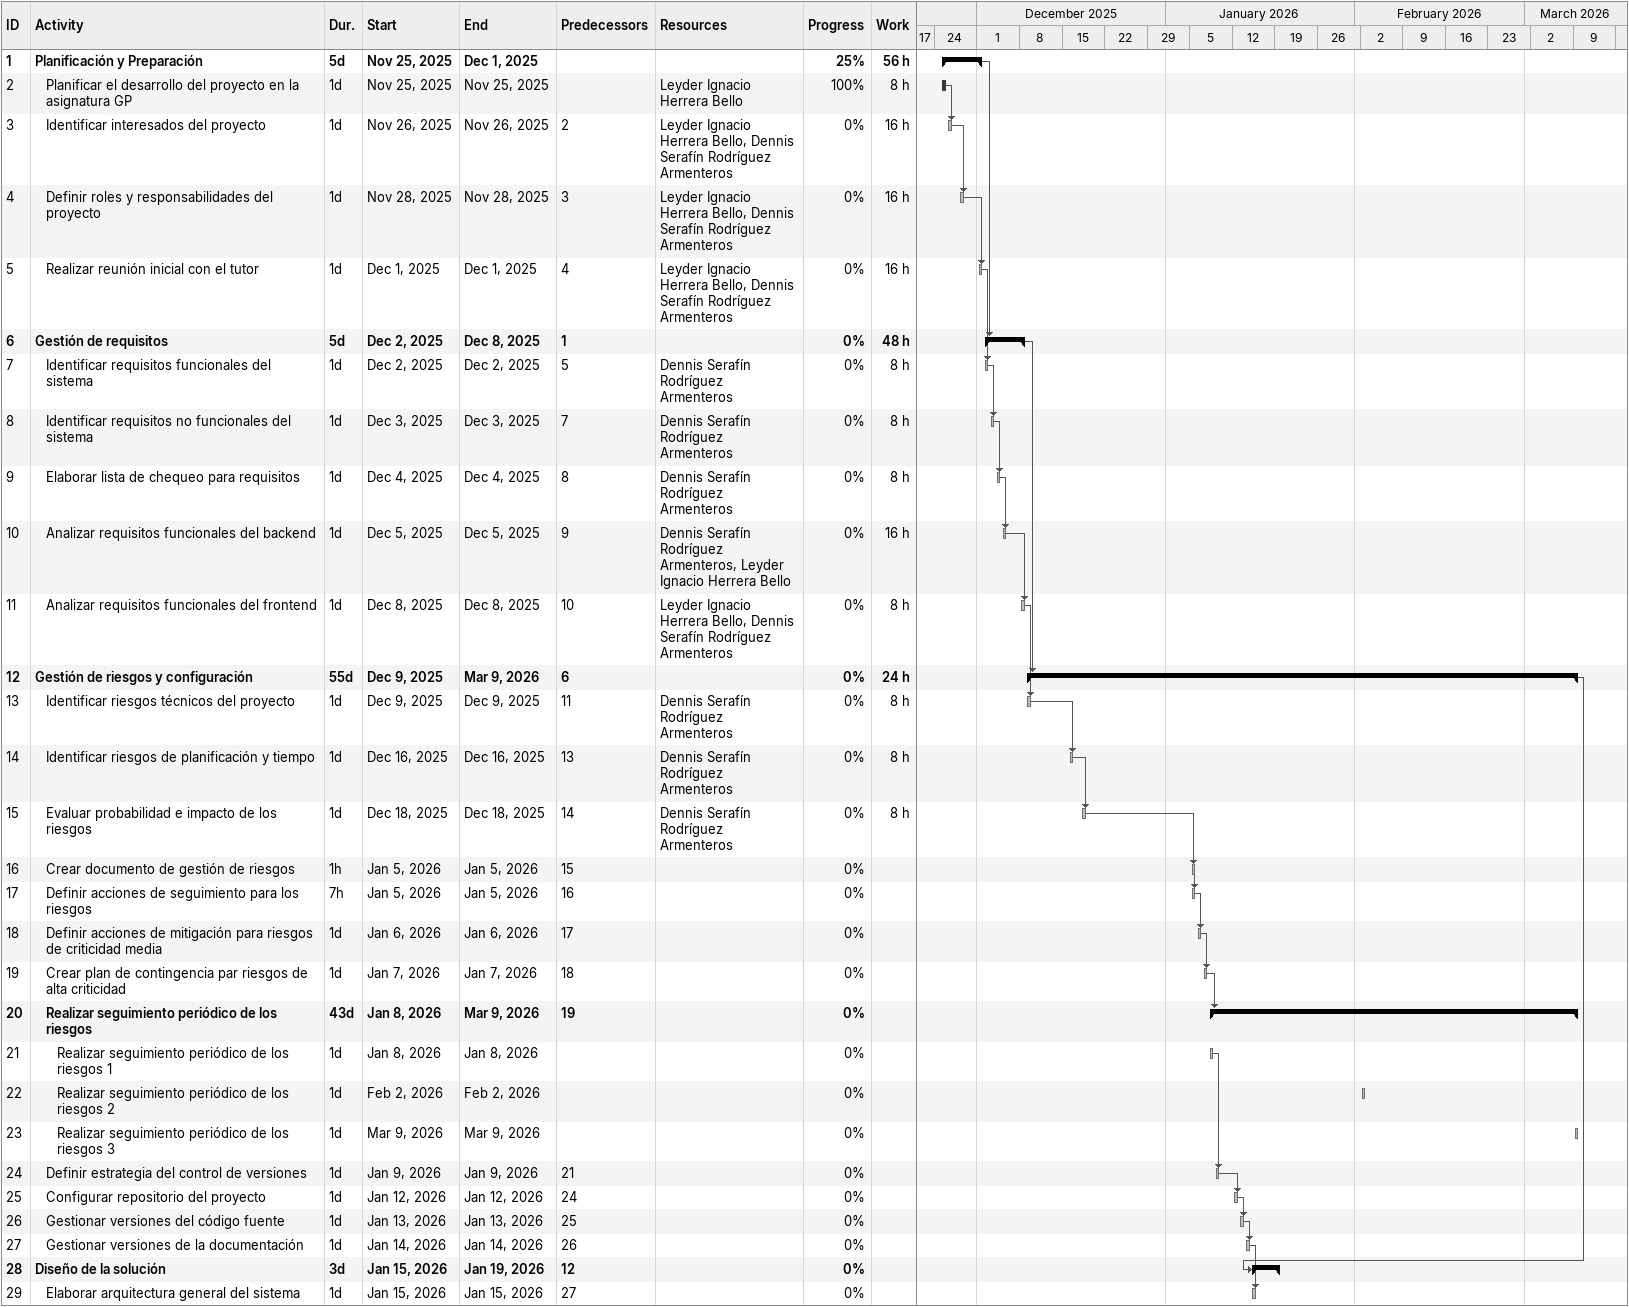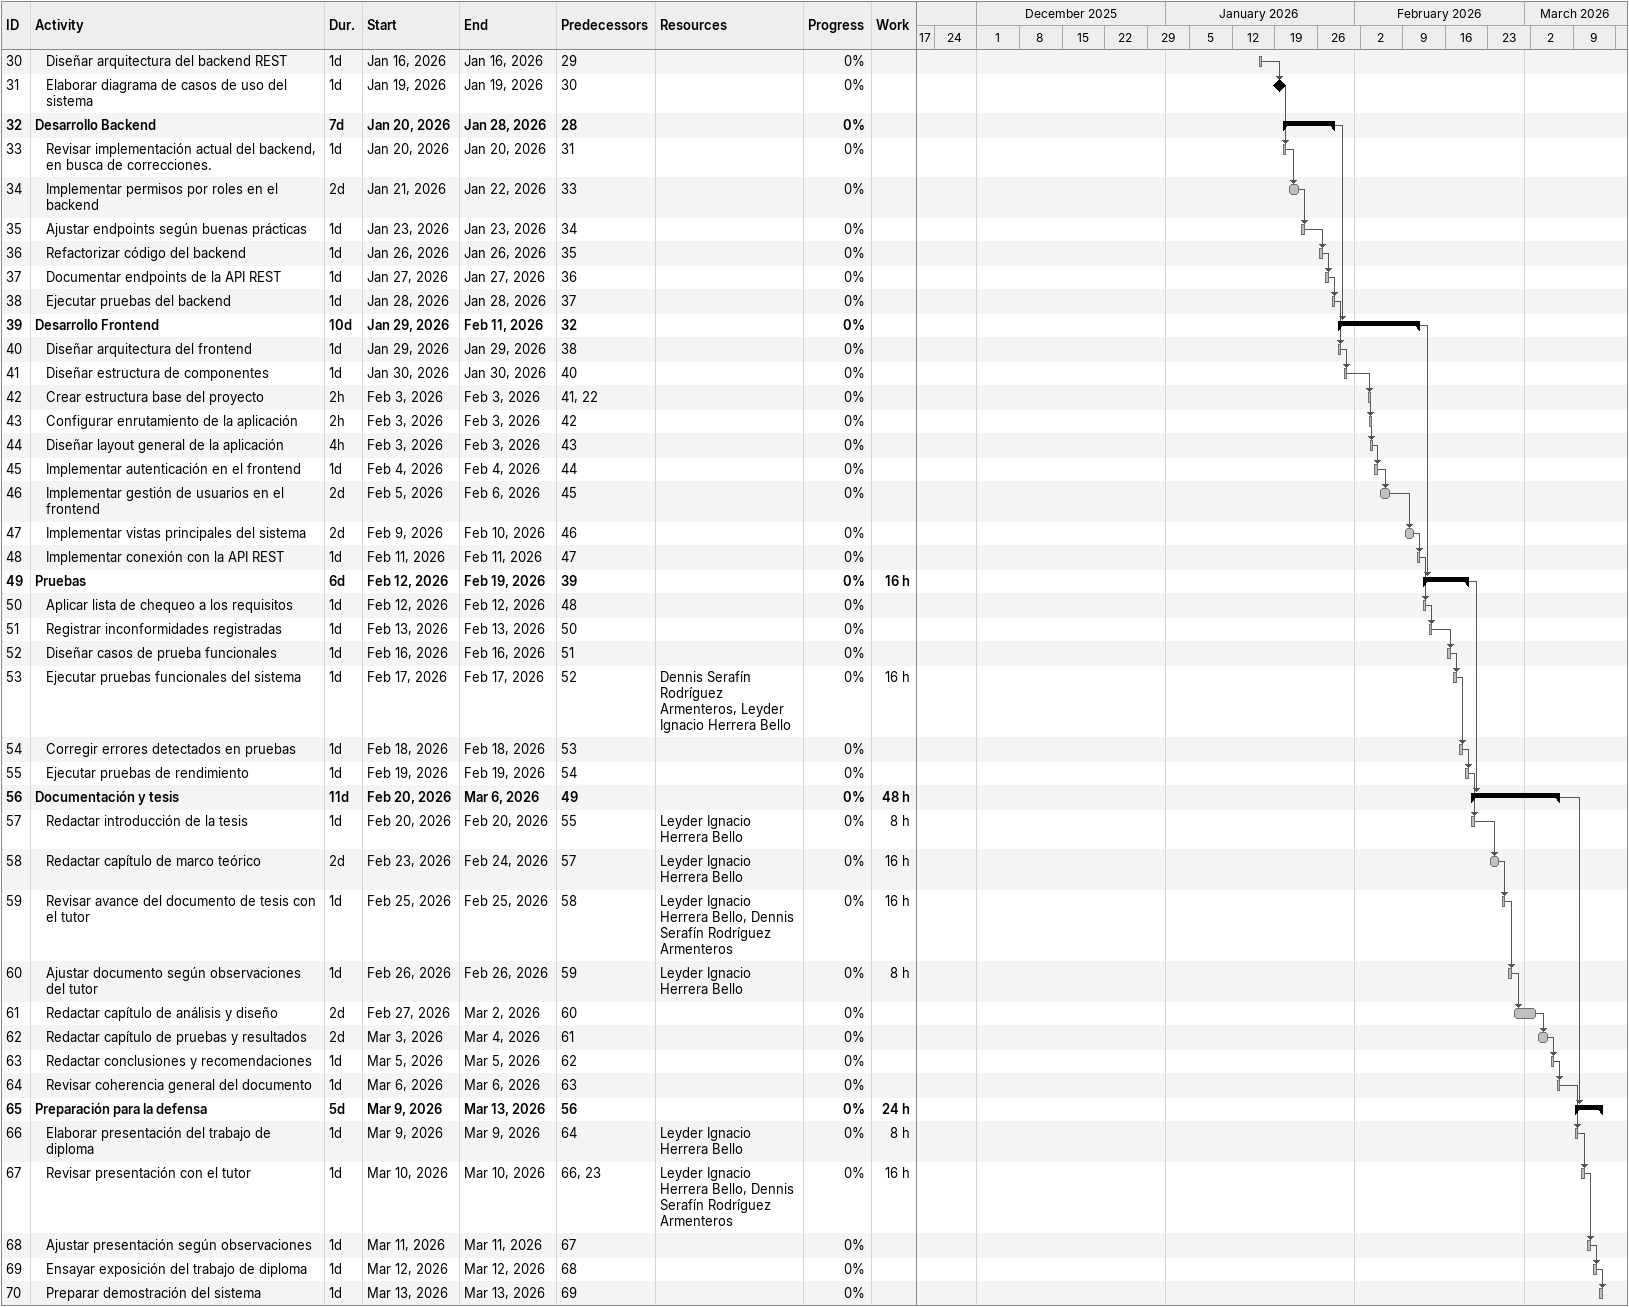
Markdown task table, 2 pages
| ID | Level | Task | Duration | Start | Finish | Predecessors | Resources | % complete | Work (h) |
|---|---|---|---|---|---|---|---|---|---|
| 1 | 1 | **Planificación y Preparación** | 5d | 2025-11-25 | 2025-12-01 |  |  | 25 | 56 |
| 2 | 2 | Planificar el desarrollo del proyecto en la asignatura GP | 1d | 2025-11-25 | 2025-11-25 |  | Leyder Ignacio Herrera Bello | 100 | 8 |
| 3 | 2 | Identificar interesados del proyecto | 1d | 2025-11-26 | 2025-11-26 | 2 | Leyder Ignacio Herrera Bello, Dennis Serafín Rodríguez Armenteros | 0 | 16 |
| 4 | 2 | Definir roles y responsabilidades del proyecto | 1d | 2025-11-28 | 2025-11-28 | 3 | Leyder Ignacio Herrera Bello, Dennis Serafín Rodríguez Armenteros | 0 | 16 |
| 5 | 2 | Realizar reunión inicial con el tutor | 1d | 2025-12-01 | 2025-12-01 | 4 | Leyder Ignacio Herrera Bello, Dennis Serafín Rodríguez Armenteros | 0 | 16 |
| 6 | 1 | **Gestión de requisitos** | 5d | 2025-12-02 | 2025-12-08 | 1 |  | 0 | 48 |
| 7 | 2 | Identificar requisitos funcionales del sistema | 1d | 2025-12-02 | 2025-12-02 | 5 | Dennis Serafín Rodríguez Armenteros | 0 | 8 |
| 8 | 2 | Identificar requisitos no funcionales del sistema | 1d | 2025-12-03 | 2025-12-03 | 7 | Dennis Serafín Rodríguez Armenteros | 0 | 8 |
| 9 | 2 | Elaborar lista de chequeo para requisitos | 1d | 2025-12-04 | 2025-12-04 | 8 | Dennis Serafín Rodríguez Armenteros | 0 | 8 |
| 10 | 2 | Analizar requisitos funcionales del backend | 1d | 2025-12-05 | 2025-12-05 | 9 | Dennis Serafín Rodríguez Armenteros, Leyder Ignacio Herrera Bello | 0 | 16 |
| 11 | 2 | Analizar requisitos funcionales del frontend | 1d | 2025-12-08 | 2025-12-08 | 10 | Leyder Ignacio Herrera Bello, Dennis Serafín Rodríguez Armenteros | 0 | 8 |
| 12 | 1 | **Gestión de riesgos y configuración** | 55d | 2025-12-09 | 2026-03-09 | 6 |  | 0 | 24 |
| 13 | 2 | Identificar riesgos técnicos del proyecto | 1d | 2025-12-09 | 2025-12-09 | 11 | Dennis Serafín Rodríguez Armenteros | 0 | 8 |
| 14 | 2 | Identificar riesgos de planificación y tiempo | 1d | 2025-12-16 | 2025-12-16 | 13 | Dennis Serafín Rodríguez Armenteros | 0 | 8 |
| 15 | 2 | Evaluar probabilidad e impacto de los riesgos | 1d | 2025-12-18 | 2025-12-18 | 14 | Dennis Serafín Rodríguez Armenteros | 0 | 8 |
| 16 | 2 | Crear documento de gestión de riesgos | 1h | 2026-01-05 | 2026-01-05 | 15 |  | 0 |  |
| 17 | 2 | Definir acciones de seguimiento para los riesgos | 7h | 2026-01-05 | 2026-01-05 | 16 |  | 0 |  |
| 18 | 2 | Definir acciones de mitigación para riesgos de criticidad media | 1d | 2026-01-06 | 2026-01-06 | 17 |  | 0 |  |
| 19 | 2 | Crear plan de contingencia par riesgos de alta criticidad | 1d | 2026-01-07 | 2026-01-07 | 18 |  | 0 |  |
| 20 | 2 | **Realizar seguimiento periódico de los riesgos** | 43d | 2026-01-08 | 2026-03-09 | 19 |  | 0 |  |
| 21 | 3 | Realizar seguimiento periódico de los riesgos 1 | 1d | 2026-01-08 | 2026-01-08 |  |  | 0 |  |
| 22 | 3 | Realizar seguimiento periódico de los riesgos 2 | 1d | 2026-02-02 | 2026-02-02 |  |  | 0 |  |
| 23 | 3 | Realizar seguimiento periódico de los riesgos 3 | 1d | 2026-03-09 | 2026-03-09 |  |  | 0 |  |
| 24 | 2 | Definir estrategia del control de versiones | 1d | 2026-01-09 | 2026-01-09 | 21 |  | 0 |  |
| 25 | 2 | Configurar repositorio del proyecto | 1d | 2026-01-12 | 2026-01-12 | 24 |  | 0 |  |
| 26 | 2 | Gestionar versiones del código fuente | 1d | 2026-01-13 | 2026-01-13 | 25 |  | 0 |  |
| 27 | 2 | Gestionar versiones de la documentación | 1d | 2026-01-14 | 2026-01-14 | 26 |  | 0 |  |
| 28 | 1 | **Diseño de la solución** | 3d | 2026-01-15 | 2026-01-19 | 12 |  | 0 |  |
| 29 | 2 | Elaborar arquitectura general del sistema | 1d | 2026-01-15 | 2026-01-15 | 27 |  | 0 |  |
| 30 | 2 | Diseñar arquitectura del backend REST | 1d | 2026-01-16 | 2026-01-16 | 29 |  | 0 |  |
| 31 | 2 | Elaborar diagrama de casos de uso del sistema | 1d | 2026-01-19 | 2026-01-19 | 30 |  | 0 |  |
| 32 | 1 | **Desarrollo Backend** | 7d | 2026-01-20 | 2026-01-28 | 28 |  | 0 |  |
| 33 | 2 | Revisar implementación actual del backend, en busca de correcciones. | 1d | 2026-01-20 | 2026-01-20 | 31 |  | 0 |  |
| 34 | 2 | Implementar permisos por roles en el backend | 2d | 2026-01-21 | 2026-01-22 | 33 |  | 0 |  |
| 35 | 2 | Ajustar endpoints según buenas prácticas | 1d | 2026-01-23 | 2026-01-23 | 34 |  | 0 |  |
| 36 | 2 | Refactorizar código del backend | 1d | 2026-01-26 | 2026-01-26 | 35 |  | 0 |  |
| 37 | 2 | Documentar endpoints de la API REST | 1d | 2026-01-27 | 2026-01-27 | 36 |  | 0 |  |
| 38 | 2 | Ejecutar pruebas del backend | 1d | 2026-01-28 | 2026-01-28 | 37 |  | 0 |  |
| 39 | 1 | **Desarrollo Frontend** | 10d | 2026-01-29 | 2026-02-11 | 32 |  | 0 |  |
| 40 | 2 | Diseñar arquitectura del frontend | 1d | 2026-01-29 | 2026-01-29 | 38 |  | 0 |  |
| 41 | 2 | Diseñar estructura de componentes | 1d | 2026-01-30 | 2026-01-30 | 40 |  | 0 |  |
| 42 | 2 | Crear estructura base del proyecto | 2h | 2026-02-03 | 2026-02-03 | 41, 22 |  | 0 |  |
| 43 | 2 | Configurar enrutamiento de la aplicación | 2h | 2026-02-03 | 2026-02-03 | 42 |  | 0 |  |
| 44 | 2 | Diseñar layout general de la aplicación | 4h | 2026-02-03 | 2026-02-03 | 43 |  | 0 |  |
| 45 | 2 | Implementar autenticación en el frontend | 1d | 2026-02-04 | 2026-02-04 | 44 |  | 0 |  |
| 46 | 2 | Implementar gestión de usuarios en el frontend | 2d | 2026-02-05 | 2026-02-06 | 45 |  | 0 |  |
| 47 | 2 | Implementar vistas principales del sistema | 2d | 2026-02-09 | 2026-02-10 | 46 |  | 0 |  |
| 48 | 2 | Implementar conexión con la API REST | 1d | 2026-02-11 | 2026-02-11 | 47 |  | 0 |  |
| 49 | 1 | **Pruebas** | 6d | 2026-02-12 | 2026-02-19 | 39 |  | 0 | 16 |
| 50 | 2 | Aplicar lista de chequeo a los requisitos | 1d | 2026-02-12 | 2026-02-12 | 48 |  | 0 |  |
| 51 | 2 | Registrar inconformidades registradas | 1d | 2026-02-13 | 2026-02-13 | 50 |  | 0 |  |
| 52 | 2 | Diseñar casos de prueba funcionales | 1d | 2026-02-16 | 2026-02-16 | 51 |  | 0 |  |
| 53 | 2 | Ejecutar pruebas funcionales del sistema | 1d | 2026-02-17 | 2026-02-17 | 52 | Dennis Serafín Rodríguez Armenteros, Leyder Ignacio Herrera Bello | 0 | 16 |
| 54 | 2 | Corregir errores detectados en pruebas | 1d | 2026-02-18 | 2026-02-18 | 53 |  | 0 |  |
| 55 | 2 | Ejecutar pruebas de rendimiento | 1d | 2026-02-19 | 2026-02-19 | 54 |  | 0 |  |
| 56 | 1 | **Documentación y tesis** | 11d | 2026-02-20 | 2026-03-06 | 49 |  | 0 | 48 |
| 57 | 2 | Redactar introducción de la tesis | 1d | 2026-02-20 | 2026-02-20 | 55 | Leyder Ignacio Herrera Bello | 0 | 8 |
| 58 | 2 | Redactar capítulo de marco teórico | 2d | 2026-02-23 | 2026-02-24 | 57 | Leyder Ignacio Herrera Bello | 0 | 16 |
| 59 | 2 | Revisar avance del documento de tesis con el tutor | 1d | 2026-02-25 | 2026-02-25 | 58 | Leyder Ignacio Herrera Bello, Dennis Serafín Rodríguez Armenteros | 0 | 16 |
| 60 | 2 | Ajustar documento según observaciones del tutor | 1d | 2026-02-26 | 2026-02-26 | 59 | Leyder Ignacio Herrera Bello | 0 | 8 |
| 61 | 2 | Redactar capítulo de análisis y diseño | 2d | 2026-02-27 | 2026-03-02 | 60 |  | 0 |  |
| 62 | 2 | Redactar capítulo de pruebas y resultados | 2d | 2026-03-03 | 2026-03-04 | 61 |  | 0 |  |
| 63 | 2 | Redactar conclusiones y recomendaciones | 1d | 2026-03-05 | 2026-03-05 | 62 |  | 0 |  |
| 64 | 2 | Revisar coherencia general del documento | 1d | 2026-03-06 | 2026-03-06 | 63 |  | 0 |  |
| 65 | 1 | **Preparación para la defensa** | 5d | 2026-03-09 | 2026-03-13 | 56 |  | 0 | 24 |
| 66 | 2 | Elaborar presentación del trabajo de diploma | 1d | 2026-03-09 | 2026-03-09 | 64 | Leyder Ignacio Herrera Bello | 0 | 8 |
| 67 | 2 | Revisar presentación con el tutor | 1d | 2026-03-10 | 2026-03-10 | 66, 23 | Leyder Ignacio Herrera Bello, Dennis Serafín Rodríguez Armenteros | 0 | 16 |
| 68 | 2 | Ajustar presentación según observaciones | 1d | 2026-03-11 | 2026-03-11 | 67 |  | 0 |  |
| 69 | 2 | Ensayar exposición del trabajo de diploma | 1d | 2026-03-12 | 2026-03-12 | 68 |  | 0 |  |
| 70 | 2 | Preparar demostración del sistema | 1d | 2026-03-13 | 2026-03-13 | 69 |  | 0 |  |
